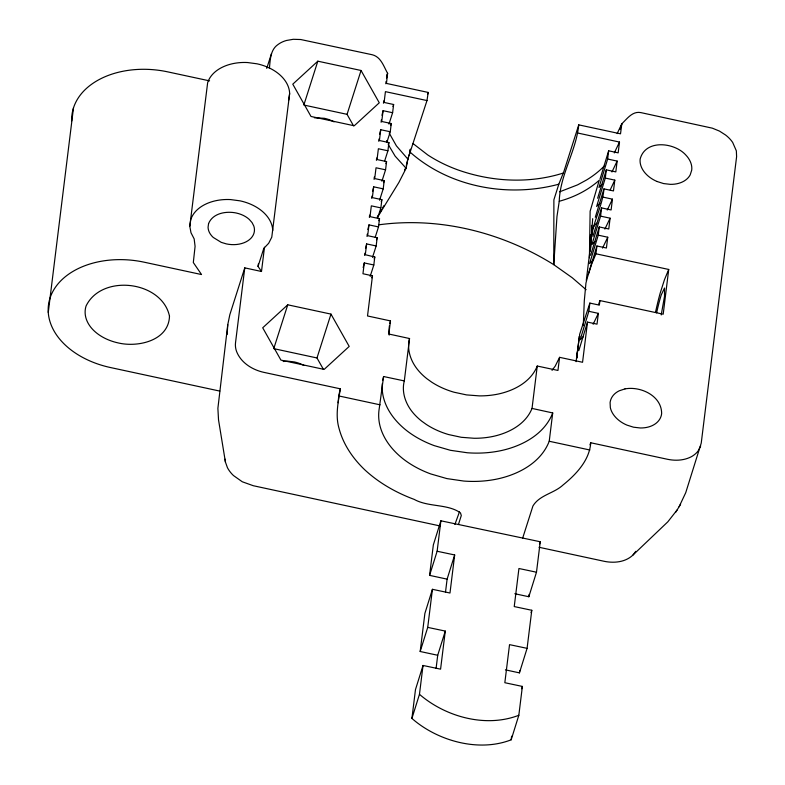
<?xml version="1.0" encoding="UTF-8"?>
<svg xmlns="http://www.w3.org/2000/svg" width="785" height="785" viewBox="0 0 785 785"><rect width="100%" height="100%" fill="white"/><g stroke="black" fill="none" stroke-linecap="round" stroke-linejoin="round"><path stroke-width="1.18" d="M589.427 257.774L590.134 211.214L599.249 180.265C587.837 190.343 573.904 197.32 559.244 201.264L556.967 216.552L553.778 264.673L572.236 277.743L586.12 289.694M590.055 251.749L590.546 234.636L591.39 239.415M559.244 201.264C560.058 174.761 576.17 151.093 578.751 124.864L620.513 133.823L621.838 123.775C627.146 118.751 632.445 110.901 640.874 112.608L712.348 128.171L719.482 131.095L725.654 135.069A31.243 22.431 17.7 0 1 732.67 142.428L736.35 150.848L736.605 156.666L701.24 443.093L685.727 492.705L679.113 506.717M591.282 243.566L591.497 238.905M591.723 234.234L591.998 228.406L591.085 239.16M583.294 325.589L584.285 300.998L585.953 283.042L587.357 277.615L591.684 264.074L595.943 253.79L596.914 245.98L606.422 248.021L607.747 237.227L598.248 235.166L589.574 263.574L592.861 260.394M591.605 234.018L592.685 218.672M410.202 151.181L410.349 149.179L409.505 152.447M264.486 247.226L261.493 271.482L244.773 267.871L229.838 314.648L227.768 324.637L227.14 334.498M338.09 402.774L338.826 395.169L340.356 388.83L263.632 372.306C252.26 369.764 240.956 362.719 236.579 351.494A31.979 22.961 17.7 0 1 235.52 342.79L244.773 267.871M364.672 255.488L364.897 253.172M367.017 236.462L367.243 234.136M369.372 217.425L369.598 215.11M371.717 198.389L371.943 196.073M374.072 179.363L374.298 177.037M376.417 160.326L376.643 158.011M378.772 141.29L378.988 138.974M381.117 122.264L381.343 119.938M383.463 103.227L383.688 100.912M385.837 83.769L386.063 81.444M577.858 348.648L576.7 358.274L579.399 336.196L576.082 361.679M589.957 250.886C593.117 242.241 588.387 229.475 596.737 223.126M48.268 312.41L73.486 107.859M219.8 391.087L110.518 367.547A79.462 54.803 7 0 1 49.985 298.212A79.462 54.803 7 0 1 144.146 262.19L201.549 274.554L193.316 262.533L195.082 246.362L194.16 238.885L190.99 232.743L189.793 226.266L207.652 82.68A41.32 28.495 7 0 1 222.096 67.343A41.703 28.76 7 0 1 247.471 62.535L257.009 63.811A41.526 28.633 7 0 1 280.392 75.331A41.723 28.77 7 0 1 289.645 93.572L271.777 237.168L268.686 243.262L263.78 248.423L258.039 266.429L261.493 271.482M227.768 324.637L217.887 408.318L218.524 419.877L225.423 462.061L227.454 467.732A32.568 23.383 17.7 0 0 233.469 475.543L242.29 481.774L253.28 485.719L440.149 525.97M269.392 68.374C270.295 60.062 270.207 49.759 278.037 44.509A31.243 22.441 17.7 0 1 286.456 40.477L293.266 39.299L300.733 39.525L372.247 54.754C381.01 56.912 383.688 66.401 387.604 73.329L386.446 83.416L428.198 92.434L426.991 100.558L407.866 159.119L406.13 168.284L398.868 182.503L377.428 217.386M258.039 266.429L258.334 263.995M429.581 575.366L437.127 551.247L454.672 554.956L447.107 579.144L429.581 575.366L433.34 544.918L440.885 520.798L458.44 524.498L461.295 515.549L460.471 512.88C447.695 503.685 428.365 507.326 414.176 499.388C396.082 492.656 378.959 482.971 364.75 469.793C352.936 458.518 343.339 444.565 339.1 428.649C335.166 415.432 338.227 401.989 340.356 388.83M426.991 100.558L385.425 91.649L384.1 102.442L393.628 104.503L392.608 112.716L383.08 110.685L381.745 121.479L391.273 123.53L390.263 131.752L380.735 129.721L379.4 140.515L388.928 142.566L387.908 150.789L378.38 148.748L377.045 159.541L386.573 161.602L385.563 169.815L376.035 167.784L374.7 178.578L384.228 180.629L383.208 188.851L373.68 186.82L372.345 197.614L381.873 199.665L380.862 207.897L371.334 205.847L370 216.64L379.528 218.701L378.507 226.914L368.979 224.883L367.655 235.677L377.173 237.727L376.162 245.95L366.634 243.919L365.3 254.713L374.798 257.019L373.817 264.987L364.279 262.946L362.955 273.739L372.483 275.8L367.517 315.962L390.469 320.908L388.85 334.027L409.544 338.531L404.314 380.921C401.675 390.793 404.795 401.37 410.535 409.554A66.117 45.599 7 0 0 421.712 421.152L426.392 424.499A66.097 45.579 7 0 0 448.716 434.586L461.276 437.294L474.12 438.275A66.44 45.824 7 0 0 492.833 436.47C508.817 433.084 525.626 424.332 532.024 408.426L537.254 366.036L557.958 370.451L559.587 357.332L582.558 362.277L587.514 322.105L597.022 324.156L598.356 313.362L588.848 311.302L580.184 339.709L583.461 336.529M532.024 408.426L552.718 412.949L549.225 441.258C540.973 462.679 518.473 474.503 497.101 479.027A87.312 60.209 7 0 1 463.817 481.058L446.92 478.605L430.759 473.944A87.312 60.209 7 0 1 402.97 458.754C392.431 450.394 383.512 439.335 380.058 426.137A86.409 59.591 7 0 1 379.253 408.416L383.6 376.525L404.314 380.921M458.44 524.498L540.247 541.758L536.489 572.206L518.934 568.507L514.234 606.569L531.788 610.279L527.088 648.341L509.534 644.642L504.834 682.714L522.388 686.424L518.826 715.282L511.172 739.813C478.565 752.511 437.422 740.863 411.919 718.432L415.481 689.583L423.027 665.464L440.581 669.163L445.281 631.081L427.727 627.382L420.181 651.501L437.716 655.269L445.281 631.081M420.181 651.501L424.881 613.428L432.427 589.309L449.982 593.018L454.672 554.956M411.919 718.432L419.465 694.313L423.027 665.464M427.727 627.382L432.427 589.309M437.127 551.247L440.885 520.798M436.097 668.369L437.716 655.269M445.497 592.224L447.107 579.144M511.172 739.813L511.614 736.202M505.412 669.85L519.434 672.873L519.729 670.498M514.813 593.725L528.835 596.737L529.119 594.402M586.287 280.392L589.623 253.32M591.164 240.858C592.145 222.862 602.537 206.847 603.959 188.881L613.468 190.922L614.802 180.128L605.294 178.067L596.629 206.475L599.917 203.295M588.848 311.302L589.859 303.079L599.367 305.12L599.926 300.567L663.197 314.196L668.722 269.461L595.943 253.79M598.248 235.166L599.259 226.944L608.767 228.994L610.102 218.191L600.594 216.13L591.929 244.547L595.216 241.368M600.594 216.13L601.614 207.907L611.113 209.958L612.447 199.164L602.949 197.104M605.294 178.067L606.314 169.845L615.813 171.895L617.147 161.092L607.649 159.031L598.975 187.448L602.262 184.269M607.649 159.031L608.66 150.808L618.168 152.859L619.502 142.065L577.956 133.067M522.692 538.049L532.927 506.001C539.55 494.913 553.984 493.461 563.061 484.973C576.121 474.395 589.486 460.363 590.762 442.76L667.495 459.284C675.512 460.952 684.255 460.54 691.575 456.595A33.578 24.119 17.7 0 0 698.159 450.904L700.662 445.919M189.793 226.266L190.735 219.721A41.32 28.495 7 0 1 205.179 204.375A41.703 28.76 7 0 1 230.554 199.576L240.092 200.852A41.526 28.633 7 0 1 256.989 207.495A41.723 28.77 7 0 1 272.729 230.604M288.694 100.137L289.645 93.572M661.215 314.952L664.512 296.347L664.532 288.026L661.264 294.875A26.651 2.483 -77.8 0 0 656.613 312.862M578.751 124.864L563.816 171.738L558.822 184.2L553.886 199.812L553.778 264.673C502.096 232.331 439.168 216.474 378.448 224.873M386.554 77.97L387.604 73.329L386.505 76.753M406.287 165.694L408.112 157.922M389.831 323.597L390.469 320.908M382.746 380.107L383.6 376.525M381.961 115.307L383.08 110.685M379.606 134.343L380.735 129.721M372.561 191.442L373.68 186.82M367.861 229.505L368.979 224.883M365.516 248.541L366.634 243.919M363.161 267.567L364.279 262.946M409.544 338.531C406.905 348.403 410.025 358.98 415.775 367.164A66.117 45.599 7 0 0 426.952 378.762L431.632 382.109A66.097 45.579 7 0 0 453.956 392.196L466.506 394.904L479.35 395.885A66.44 45.824 7 0 0 498.073 394.08C514.047 390.695 530.856 381.942 537.254 366.036M599.995 179.206L608.66 150.808M597.64 198.242L606.314 169.845M595.295 217.268L603.959 188.881M592.95 236.305L601.614 207.907M590.595 255.341L599.259 226.944M588.25 274.367L596.914 245.98M578.849 350.502L587.514 322.105M374.798 257.019L374.16 258.952M539.511 544.093L540.247 541.758M528.835 596.737L536.489 572.206M531.053 612.614L531.788 610.279M519.434 672.873L527.088 648.341M521.652 688.759L522.388 686.424M579.732 336.608L579.556 337.177L579.605 334.469L589.859 303.079M620.032 129.486L621.838 123.775L617.147 133.587M266.743 68.393L271.482 53.557M317.827 61.181L292.785 84.172L311.007 116.465L354.231 125.777L379.273 102.796L361.051 70.483L317.827 61.181L303.834 105.033L347.058 114.335L353.525 125.806M347.058 114.335L361.051 70.483M287.752 304.806L262.71 327.796L280.932 360.109L324.146 369.411L349.197 346.421L330.976 314.108L287.752 304.806L273.759 348.648L316.983 357.96L323.449 369.431M392.971 106.534L393.628 104.503M388.967 124.128L392.608 112.716M390.626 125.561L391.273 123.53M316.983 357.96L330.976 314.108M386.956 142.095L390.263 131.752M388.928 142.566L388.281 144.597L395.14 156.146L406.13 168.284M384.611 161.131L387.908 150.789M385.926 163.633L386.573 161.602M381.922 181.227L385.563 169.815M383.58 182.66L384.228 180.629M379.577 200.244L383.208 188.851M381.225 201.696L381.873 199.665M377.556 218.24L380.862 207.897M378.88 220.732L379.528 218.701M375.21 237.256L378.507 226.914M376.525 239.759L377.173 237.727M372.522 257.343L376.162 245.95M427.58 94.386L428.198 92.434M370.177 276.389L373.817 264.987M371.825 277.831L372.483 275.8M598.553 304.58L599.926 300.567M454.878 524.498L459.519 511.702M408.72 155.881L410.123 152.172C449.726 187.389 508.278 197.82 558.822 184.2M668.722 269.461L664.453 279.745L660.136 293.286A39.505 3.68 -77.8 0 0 655.485 312.351M619.502 142.065L614.292 152.947M617.147 161.092L611.947 171.974M614.802 180.128L610.19 189.96M612.447 199.164L607.247 210.046M610.102 218.191L604.892 229.073M607.747 237.227L602.546 248.109M598.356 313.362L593.146 324.244M589.947 444.81L590.762 442.76M559.587 357.332L555.201 366.144L552.041 370.353M552.718 412.949C544.466 434.37 521.966 446.204 500.594 450.718A87.312 60.209 7 0 1 467.31 452.759L450.413 450.305L434.252 445.635A87.312 60.209 7 0 1 406.463 430.445C395.934 422.085 387.005 411.026 383.551 397.828A86.409 59.591 7 0 1 382.305 383.62M377.232 217.209L378.448 215.11M379.665 213.01L381.481 209.87M382.697 207.77L383.914 205.67M404.55 170.011L405.766 167.911M539.01 547.263L604.165 561.295C613.978 563.345 625.4 562.266 632.945 555.064L667.819 521.829L677.072 510.014M675.62 512.379L680.566 504.343M635.781 551.335L632.945 555.064M563.463 172.994C529.149 183.945 491.302 181.816 457.557 169.786A119.232 82.229 7 0 1 427.707 154.92L413.087 143.596M559.656 191.815L577.564 184.868L586.434 180.05A120.488 83.092 7 0 0 604.116 166.194M518.826 715.282C485.758 728.068 445.537 716.872 419.465 694.313M314.383 117.779L324.362 118.299A26.376 18.948 17.7 0 1 334.047 121.861M283.228 361.502L287.526 361.12L294.287 361.924A26.376 18.948 17.7 0 1 303.972 365.486M209.575 80.875L167.637 71.847A79.462 54.803 7 0 0 71.71 120.87M339.463 396.082L380.107 404.834M549.225 441.258L589.869 450.011M656.996 181.482L663.59 183.572L670.331 184.347A26.454 18.997 17.7 0 0 690.221 174.819L691.722 170.09A26.454 18.997 17.7 0 0 685.805 155.008C674.403 142.301 645.437 139.063 640.167 158.992A26.454 18.997 17.7 0 0 657.055 181.492M407.866 159.119L396.405 145.853L389.213 133.097M386.485 140.721L387.427 142.693M225.06 459.147L225.423 462.061M591.497 225.364L591.753 233.851M389.193 335.097A86.409 59.591 7 0 1 389.429 325.657M169.491 316.178C168.765 340.661 138.052 347.618 118.368 342.966A42.606 29.379 7 0 1 91.806 328.454A42.606 29.379 7 0 1 86.075 305.973C101.814 273.465 162.014 280.883 169.491 316.178M208.575 223.558L208.064 227.228A23.069 15.906 7 0 0 213.245 237.443L221.262 242.369L226.345 243.899A23.167 15.985 7 0 0 241.603 243.556A23.069 15.906 7 0 0 252.211 236.736A23.53 16.23 7 0 0 253.82 226.041L252.054 222.597L249.296 219.447A23.167 15.985 7 0 0 236.206 213C226.257 210.929 212.863 213.069 208.575 223.558M624.997 388.889L619.296 390.773A26.386 18.948 17.7 0 0 610.092 402.607L610.347 407.729A26.494 19.026 17.7 0 0 626.911 425.097L633.515 427.197L640.256 427.972A26.494 19.026 17.7 0 0 661.637 413.715C661.843 395.885 640.668 385.965 624.997 388.889"/></g></svg>
